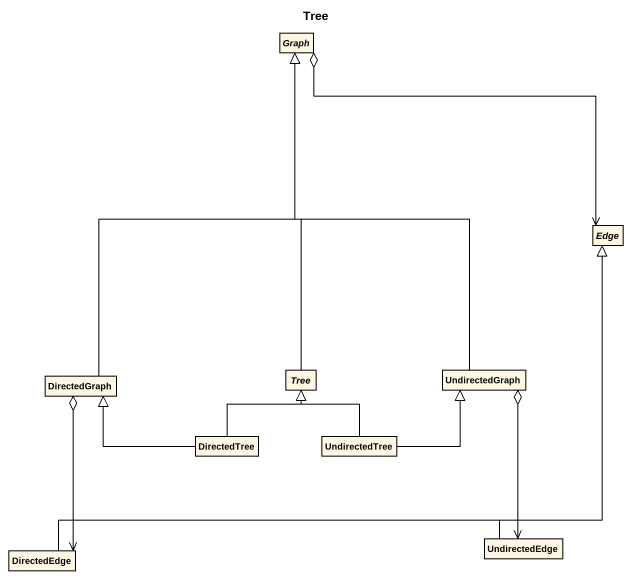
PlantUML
@startuml
title Tree
hide circle
hide empty members
abstract class Graph
abstract class Edge
class DirectedGraph
abstract class Tree
class UndirectedGraph
class DirectedTree
class UndirectedTree
class DirectedEdge
class UndirectedEdge
Graph o--> Edge
DirectedGraph -up-|> Graph
DirectedGraph o--> DirectedEdge
Tree -up-|> Graph
UndirectedGraph -up-|> Graph
UndirectedGraph o--> UndirectedEdge
DirectedTree -left-|> DirectedGraph
DirectedTree -up-|> Tree
UndirectedTree -up-|> Tree
UndirectedTree -right-|> UndirectedGraph
DirectedEdge -right-|> Edge
UndirectedEdge -up-|> Edge
@enduml
